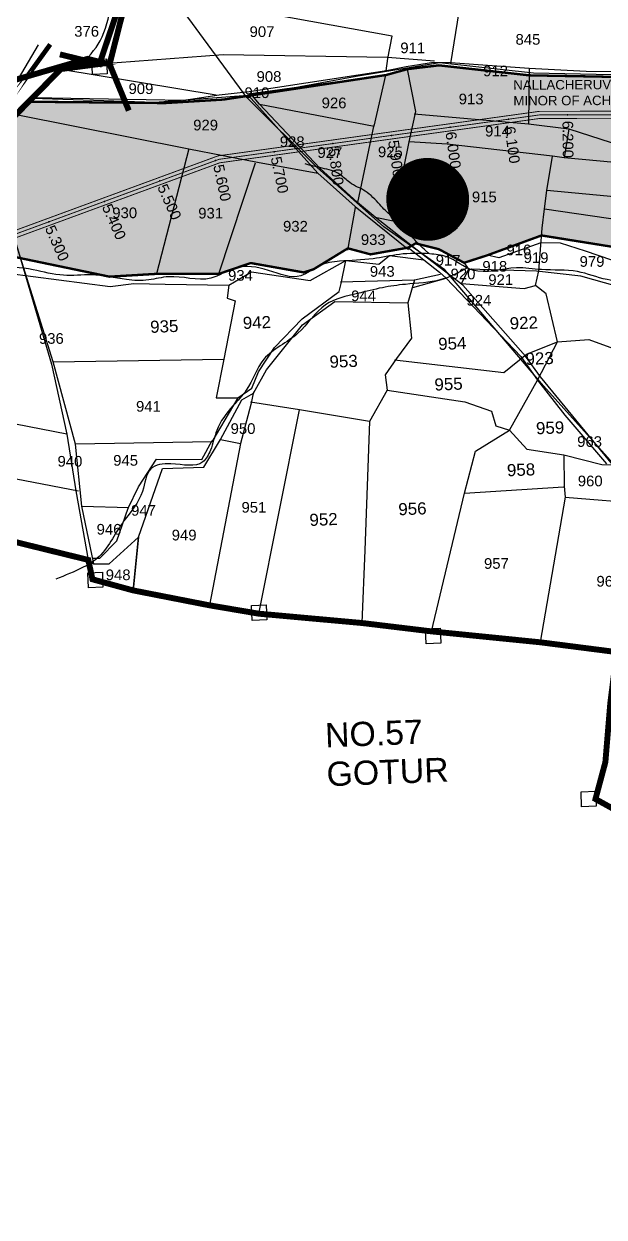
# Model space of a CAD drawing. Header units: inches. Extents: x 200003 to 248779, y 1594258 to 1607376.
# Drawn here: x 212231 to 213210, y 1601134 to 1603150 of the extents above; entities that cross this region are included whole.
import ezdxf
from ezdxf.enums import TextEntityAlignment as Align

# ---------------------------------------------------------------- set-up
doc = ezdxf.new("R2010")
doc.units = ezdxf.units.IN
doc.header["$LTSCALE"] = 15
doc.header["$MEASUREMENT"] = 0
doc.linetypes.add('DASHED2', pattern=[0.375, 0.25, -0.125])
doc.linetypes.add('HIDDEN2', pattern=[0.1875, 0.125, -0.0625])
for name, color, linetype in [('CANAL1', 7, 'Continuous'), ('CSMark', 72, 'Continuous'), ('PLOTS', 7, 'Continuous'), ('PLOTS NO', 7, 'Continuous'), ('ROAD', 1, 'Continuous'), ('STREAM', 4, 'Continuous'), ('STRUCTURE', 5, 'Continuous'), ('TEXT', 1, 'Continuous'), ('text2', 7, 'Continuous'), ('VILLAGE BOUNDRY', 5, 'Continuous'), ('VILLAGE BOUNDRY STONES', 1, 'Continuous'), ('WUA-14', 3, 'Continuous')]:
    doc.layers.add(name, color=color, linetype=linetype)
doc.styles.add('FONT1', font='Arial')
doc.styles.get("Standard").update_dxf_attribs({"font": 'arial.ttf'})

msp = doc.modelspace()

# ---------------------------------------------------------------- hatches: boundary and pattern name
at = {"layer": 'PLOTS NO', "true_color": 0xfeeab9}
h = msp.add_hatch(color=254, dxfattribs=at)
h.dxf.hatch_style = 1
h.paths.add_polyline_path([(212127.3314854286, 1602774.370703294), (212174.9003149515, 1602964.065145148), (212238.8031753662, 1603018.325029105), (212468.9903562645, 1603016.066221921), (212567.6605952553, 1603021.974679981), (212842.1410343066, 1603063.410590217), (212878.4623821298, 1603073.392216284), (212931.4357209105, 1603079.787308718), (213083.820970315, 1603062.925027073), (213256.3441959762, 1603059.766063098), (213378.520636399, 1603044.483343709), (213619.8017448424, 1602994.507808642), (213567.4372568395, 1602935.717342807), (213518.4591518595, 1602918.724011518), (213477.0594293391, 1602893.642771535), (213449.8664260065, 1602887.966977264), (213435.6597153442, 1602881.656809989), (213433.757709939, 1602840.855462607), (213380.0305545562, 1602823.441462906), (213349.8568660194, 1602776.458587312), (213272.8465821951, 1602755.970809709), (213238.2421249425, 1602760.16829521), (213232.4549873092, 1602771.962315204), (213104.7708322588, 1602792.446579141), (213013.0966378062, 1602758.862242039), (212974.0918234038, 1602746.286450103), (212931.4030062721, 1602769.225826848), (212897.5577182401, 1602777.768910686), (212892.2857543609, 1602779.099637415), (212885.2174794031, 1602774.943060014), (212879.683733206, 1602771.892388931), (212816.0533157151, 1602760.460365156), (212777.8189706728, 1602770.684539466), (212719.8329555824, 1602735.277249584), (212703.1456821368, 1602730.007342587), (212613.7858759298, 1602745.846358915), (212559.7670697949, 1602727.432801428), (212454.5967546595, 1602727.520379895), (212375.2789452007, 1602722.795621373)])
at = {"layer": 'text2'}
h = msp.add_hatch(dxfattribs=at)
h.set_pattern_fill('ANSI31', color=5)
h.set_pattern_definition([(45, (22049.19018594403, -9825.224423306296), (-0.08838834764831845, 0.08838834764831845), [])])
edge = h.paths.add_edge_path()
edge.add_arc((212912.6234081617, 1602853.386230708), 69.0505029340287, 0, 360)
h.paths.add_polyline_path([(212833.9603795123, 1602822.363038347), (212991.2864368111, 1602822.363038347), (212991.2864368111, 1602884.409423068), (212833.9603795123, 1602884.409423068)], flags=9)

# ---------------------------------------------------------------- linework, layer by layer
at = {"layer": 'CANAL1', "color": 200, "const_width": 1.5}
for points in [[(213847.8959275532, 1602992.051889247), (213101.422118939, 1602990.001137025), (212561.4641426942, 1602915.145595032), (212182.4654120637, 1602775.778336943), (212149.3407734311, 1602782.598115485), (211201.8355494733, 1602111.948320891), (210756.5236419434, 1602123.95673188), (210513.4809082618, 1601984.505983046), (210463.4375111495, 1601967.510112329), (210459.4303248141, 1601938.458011397), (210413.7625326065, 1601923.589427888), (210116.1974569841, 1601706.906134566), (209877.1424765383, 1601578.876688971), (209645.5288160662, 1601417.448986218), (209087.8447174294, 1601277.27704042), (208754.0818122799, 1601144.974627568), (208572.4093281223, 1601148.989489097), (208503.4648713723, 1601137.998343818), (208214.3700337662, 1601139.005642904), (207557.677365616, 1601521.580349029)], [(213847.8629606642, 1603004.051843963), (213100.577881061, 1603001.998862975), (212558.5358573058, 1602926.854404968), (212181.5345879363, 1602788.221663057), (212146.6592265689, 1602795.401884515), (211198.1644505267, 1602124.051679109), (210753.4763580566, 1602136.04326812), (210508.5190917382, 1601995.494016954), (210452.5624888505, 1601976.489887671), (210448.5696751859, 1601947.541988603), (210408.2374673935, 1601934.410572112), (210109.8025430159, 1601717.093865434), (209870.8575234617, 1601589.123311029), (209640.4711839338, 1601428.551013782), (209084.1552825706, 1601288.72295958), (208751.9181877201, 1601157.025372432), (208571.5906718777, 1601161.010510903), (208502.5351286277, 1601150.001656182), (208217.6299662338, 1601150.994357096), (207563.7179735549, 1601531.949102846)]]:
    msp.add_lwpolyline(points, dxfattribs=at)
at = {"layer": 'CANAL1', "color": 1, "linetype": 'HIDDEN2', "ltscale": 4, "const_width": 1.5}
msp.add_lwpolyline([(213848.8099252434, 1602998.054422871), (213101, 1602996), (212560, 1602921), (212182, 1602782), (212148, 1602789), (211200, 1602118), (210755, 1602130), (210511, 1601990), (210458, 1601972), (210454, 1601943), (210411, 1601929), (210113, 1601712), (209874, 1601584), (209643, 1601423), (209086, 1601283), (208753, 1601151), (208572, 1601155), (208503, 1601144), (208216, 1601145), (207560.6976695855, 1601526.764725938)], dxfattribs=at)
at = {"layer": 'CSMark', "color": 3, "linetype": 'Continuous'}
for p in [(213148.8105139578, 1602996.131347566), (212950.2524001094, 1602975.101534211), (213049.3050893088, 1602988.833422732), (212851.1997109099, 1602961.36964569), (212653.094332511, 1602933.905868648), (212752.1470217105, 1602947.637757169), (212554.354272551, 1602918.923925621), (212460.4987825961, 1602884.410927992), (212366.6432926412, 1602849.897930363), (212272.7878026864, 1602815.384932734)]:
    msp.add_point(p, dxfattribs=at)
at = {"layer": 'PLOTS'}
for points in [[(212246.1100328245, 1603025.733878957), (212500.5717841525, 1603020.880105695), (212560.4659994721, 1603029.78263313), (212610.8883286018, 1603035.623910598), (212843.0824272021, 1603071.270489853), (212876.4015224385, 1603077.648899855), (212922.5651218206, 1603085.122512006), (212951.0512050846, 1603084.72567578), (213083.9954770402, 1603075.017090924), (213180.2975944498, 1603070.034009032), (213389.9353408216, 1603067.102651009), (213484.0328097777, 1603059.621327446), (213749.0741148577, 1603037.356754981), (213898.8734050395, 1603035.632891256), (213999.1130349276, 1603082.446723416), (214173.6663890982, 1603143.102631304), (214181.9492587688, 1603100.110482684), (214258.4663700317, 1603067.274052338), (214316.1073706144, 1603110.106122688), (214316.6609011231, 1603119.150884977), (214270.599885862, 1603173.917728826), (214173.6663890982, 1603143.102631304), (214171.5266407626, 1603151.742533106)], [(212842.7058189837, 1603070.549741902), (212845.1568086141, 1603091.064422597), (212852.7623651352, 1603129.281070397), (212612.3906893038, 1603172.425955161)], [(212967.7879495472, 1603187.887549062), (212951.2326430222, 1603082.72639757)], [(212358.4283533672, 1603082.077698023), (212567.1501616112, 1603098.089568706), (212844.7600402795, 1603093.318598476), (212923.8741136804, 1603087.441017965)], [(212292.9061481695, 1603073.183195467), (212555.531981618, 1603030.002141383)], [(212842.1410343066, 1603063.410590217), (212878.4623821298, 1603073.392216284)], [(213258.3851595133, 1602912.905973193), (213143.2668624075, 1602923.796654551), (213123.4433559442, 1602926.43049365), (212945.4988259066, 1602946.595245469), (212881.3678720732, 1602950.561205976), (212892.5901211109, 1603002.030066258), (212878.4623821298, 1603073.392216284), (212931.4357209105, 1603079.787308718), (213085.8121083536, 1603062.704696493), (213183.7564856082, 1603060.361365217), (213256.3441959762, 1603059.766063098)], [(213083.9954770402, 1603075.017090924), (213082.640791236, 1602981.147085435)], [(212628.7887224847, 1603014.453592315), (212822.3173544645, 1602976.900673704), (212842.1410343066, 1603063.410590217), (212614.0425448646, 1603031.55307646)], [(213225.2090397179, 1602405.044910999), (213103.3172580837, 1602553.750914736), (213077.6989248708, 1602588.491974426), (212971.9185613184, 1602708.576387769), (212902.5013111911, 1602761.288640494), (212824.1266123441, 1602823.205525066), (212793.8343458287, 1602847.898328336), (212730.2126875437, 1602906.16853322), (212628.7887224847, 1603014.453592315), (212614.0425448646, 1603031.55307646), (212609.9455064283, 1603028.99896126), (212567.6605952553, 1603021.974679981), (212468.9903562645, 1603016.066221921), (212397.9767476621, 1603015.71844871), (212238.8031753662, 1603018.325029105)], [(212889.4858712629, 1602998.115100825), (213082.640791236, 1602981.147085435), (213150.8285162208, 1602972.317344975), (213274.5568111569, 1602932.743118132), (213357.1601831977, 1602937.91106663), (213370.8729181057, 1602957.890401273), (213419.0273850223, 1602963.229622216), (213424.4904367351, 1602976.920960616), (213381.6060494804, 1603041.558615287)], [(212217.4745330626, 1602996.698672046), (212509.0835144884, 1602938.984799822), (212625.23074869, 1602916.116266121), (212727.0146005899, 1602897.436596843), (212609.9455064283, 1603028.99896126)], [(212821.7167834733, 1602979.012176917), (212793.8343458287, 1602847.898328336)], [(213150.8285162208, 1602972.317344975), (213143.2668624075, 1602923.796654551)], [(212824.1266123441, 1602823.205525066), (212854.3045248382, 1602816.96617639), (212881.3678720732, 1602950.561205976)], [(212509.0835144884, 1602938.984799822), (212454.5967546595, 1602727.520379895)], [(212559.7670697949, 1602727.432801428), (212622.0516080799, 1602915.360934969)], [(212974.0918234038, 1602746.286450103), (212981.4820917807, 1602735.740314703), (212969.6392015187, 1602711.326619284), (213075.379050712, 1602702.60362516), (213094.5252408932, 1602707.731342453), (213100.0779816072, 1602732.53452444), (213105.7337690578, 1602804.740071191), (213109.7596723303, 1602837.311520048), (213113.5517109038, 1602868.608922502), (213123.4433559442, 1602926.43049365)], [(213319.4403869159, 1602918.941271031), (213311.2082561323, 1602849.917310115), (213113.5517109038, 1602868.608922502)], [(212727.0146005899, 1602897.436596843), (212790.2331313364, 1602841.372273117), (212880.4273266601, 1602768.521400299)], [(213109.7596723303, 1602837.311520048), (213298.7823515958, 1602810.063767601), (213348.0871025956, 1602850.353828834), (213437.1152823146, 1602882.177104908)], [(212790.2485463038, 1602839.752073235), (212777.2266837923, 1602767.696786856)], [(213387.32627163, 1602815.342633478), (213361.7777773168, 1602774.428659358), (213340.3970132166, 1602762.415175132), (213294.5568732832, 1602747.242937276), (213246.3764810214, 1602742.574751843), (213179.2703296345, 1602766.152032435), (213136.6238413204, 1602779.447335126), (213103.5852130454, 1602779.752156595), (213032.5008860121, 1602754.868130702), (213013.0966378062, 1602758.862242039)], [(212884.4431292561, 1602774.487694831), (212892.2857543609, 1602779.099637415), (212931.4030062721, 1602769.225826848), (212974.0918234038, 1602746.286450103), (213013.0966378062, 1602758.862242039), (213104.3661505245, 1602792.511501899), (213232.4549873092, 1602771.962315204)], [(212125.7197285881, 1602774.705961784), (212375.2789452007, 1602722.795621373), (212454.5967546595, 1602727.520379895), (212559.7670697949, 1602727.432801428), (212613.7858759298, 1602745.846358915), (212703.1456821368, 1602730.007342587), (212719.8329555824, 1602735.277249584), (212777.8189706728, 1602770.684539466), (212816.0533157151, 1602760.460365156), (212879.683733206, 1602771.892388931), (212932.4674285684, 1602730.684112973), (212944.0049808437, 1602720.25867566), (213069.6544682583, 1602588.215207626), (213098.2426586659, 1602548.009190221), (213144.083698243, 1602488.664404434), (213214.3496126428, 1602406.504780788)], [(212215.625667296, 1602785.495834784), (212277.6127831908, 1602574.94842253), (212303.4101552364, 1602456.616203217), (212318.2229545595, 1602361.173960583), (212339.4763513203, 1602244.297370786), (212348.7015507626, 1602237.91418562), (212374.6893338328, 1602237.90644909), (212424.2474464088, 1602282.990185592), (212415.3776581372, 1602192.772449519), (212424.2474464088, 1602282.990185592), (212464.6630108629, 1602398.744540075), (212534.5987142787, 1602400.77050878), (212562.8962604564, 1602447.492404118), (212598.957521752, 1602514.974982437), (212618.4923368876, 1602525.869418185), (212640.6468489282, 1602565.256195772), (212701.0185648198, 1602641.391460336), (212755.9717610569, 1602681.031462921), (212879.1784641152, 1602678.693752571), (212885.2143583804, 1602618.764733431), (212860.1624189531, 1602584.335858865), (212840.9288341352, 1602556.891575715), (212843.9603470471, 1602531.15855168), (212814.5596137162, 1602477.972217094), (212806.4551814835, 1602260.627960267), (212801.3446762804, 1602137.762646327)], [(212348.7015507626, 1602237.91418562), (212328.3567028944, 1602335.07534782), (212317.8352794488, 1602440.099620682), (212280.3404599807, 1602578.948648141), (212215.625667296, 1602785.495834784)], [(212115.7578815335, 1602739.695689866), (212376.5440957817, 1602705.924977197), (212416.3036730226, 1602711.177052428), (212469.0090601101, 1602709.853131376), (212577.0244940268, 1602708.175615018), (212614.8851287444, 1602730.827290313), (212714.1395834408, 1602716.556500105), (212774.4099616228, 1602750.233592593), (212830.2724377725, 1602744.129727295), (212847.8885757309, 1602758.330129922), (212906.0755808872, 1602751.288250952)], [(212591.9538488288, 1602518.368242168), (212615.4874947276, 1602534.497125444), (212626.8299711279, 1602562.093546723), (212654.0759827386, 1602603.033572572), (212700.5195409925, 1602651.435664022), (212763.1285662698, 1602697.853220493), (212766.2862341164, 1602711.376427544), (212774.4099616228, 1602750.233592593)], [(213504.0453377681, 1602676.312831857), (213406.1922168038, 1602700.718319353), (213339.7380308141, 1602690.323615994), (213233.2479938449, 1602706.251908791), (213171.2777539226, 1602723.900217164), (213096.3182600262, 1602732.152078596), (212981.4820917807, 1602735.740314703)], [(212765.1932038758, 1602714.022347012), (212890.512927951, 1602717.519981209), (212879.1784641152, 1602678.693752571)], [(212887.6257253232, 1602704.323476307), (212944.0049808437, 1602720.25867566)], [(212890.512927951, 1602717.519981209), (212934.0620681932, 1602727.266941186)], [(212577.0244940268, 1602708.175615018), (212573.8937400494, 1602686.628533795), (212587.6523058053, 1602682.218644393), (212568.3120575683, 1602583.195889262), (212555.5323861445, 1602518.305178768), (212591.9538488288, 1602518.368242168), (212547.8055737836, 1602443.529127743), (212317.8352794488, 1602440.099620682)], [(212856.4864829309, 1602582.193264347), (213041.4035903773, 1602561.072417517), (213079.3284829793, 1602591.83055258), (213131.9715934973, 1602612.879108801), (213184.8176542808, 1602616.462540556), (213416.3756557719, 1602532.390903365), (213475.1101645629, 1602516.673226), (213691.7485272173, 1602504.921433809), (213714.5517922051, 1602703.207890879)], [(212919.0594823199, 1602123.590835905), (212974.6015978438, 1602356.959456448), (212993.3604793081, 1602428.287633382), (213050.9772323314, 1602463.482998898), (213098.2426586659, 1602548.009190221), (213131.9715934973, 1602612.879108801), (213112.4657942608, 1602693.995440472), (213094.5252408932, 1602707.731342453)], [(212280.3404599807, 1602578.948648141), (212568.3120575683, 1602583.195889262)], [(212618.3773333618, 1602528.086060587), (212613.8149522429, 1602506.958047822), (212596.4641636006, 1602440.704785029), (212543.9324021684, 1602167.644401731)], [(212843.9603470471, 1602531.15855168), (212975.2829276632, 1602511.514788172), (213020.1075218657, 1602495.575956142), (213027.8066682037, 1602470.928974432), (213050.9772323314, 1602463.482998898), (213079.8211742653, 1602431.311776395), (213142.6094464247, 1602421.799049747), (213206.6949368717, 1602405.576538017), (213407.5056854567, 1602400.2233131)], [(212303.4101552364, 1602456.616203217), (211996.2115355688, 1602516.436828843)], [(212627.2449089488, 1602153.504749603), (212695.968852839, 1602498.114446087), (212613.2916630682, 1602510.732863837)], [(212814.5596137162, 1602477.972217094), (212695.968852839, 1602498.114446087)], [(212562.8962604564, 1602447.492404118), (212596.4641636006, 1602440.704785029)], [(211945.2859356432, 1602433.67186835), (212322.961250662, 1602361.155406665)], [(212346.652167774, 1602247.429073323), (212358.7840684667, 1602247.265281926), (212387.7960162872, 1602276.690776826), (212406.858005137, 1602331.625051941), (212424.1383512748, 1602367.950175044), (212454.6616413473, 1602414.432646691), (212530.9346767814, 1602413.703005377), (212548.7550873137, 1602445.819113023)], [(213142.6094464247, 1602421.799049747), (213143.099839832, 1602368.806125825), (213144.859139442, 1602350.136119608), (213102.6745082598, 1602105.157851513)], [(212974.6015978438, 1602356.959456448), (213142.1501615431, 1602367.741613656)], [(213144.859139442, 1602350.136119608), (213283.6667570463, 1602339.132850046), (213354.9718122965, 1602325.678886994)], [(212328.5846322688, 1602335.281811815), (212407.9383409632, 1602332.971333217)]]:
    msp.add_lwpolyline(points, dxfattribs=at)
at = {"layer": 'ROAD'}
for points in [[(212244.8746445219, 1603024.48124655), (212452.0004607116, 1603017.329576969), (212623.7867146389, 1603030.351274541), (212791.8320793267, 1603061.585042699), (212932.6634537518, 1603084.357511699), (213090.9622870275, 1603067.378098908), (213329.8748017212, 1603061.7853934), (213729.227475881, 1603031.750302944), (213831.6793664442, 1603040.377639104), (213902.8852936828, 1603046.225327826), (214047.2063676022, 1603104.910685762), (214290.0281471623, 1603183.743124781), (214485.5531977502, 1603210.662570796), (214712.475197264, 1603277.791659451), (214788.1683927756, 1603298.8083947), (214874.5872848408, 1603299.228871313), (214956.8604175679, 1603635.982650924), (215015.0882872502, 1603884.385133419), (215027.620211103, 1604073.961828428)], [(213568.140590852, 1601934.468791939), (213485.2857046453, 1602091.955241642), (213362.2261231773, 1602258.219856535), (213269.9549250951, 1602357.785566118), (213107.8648530855, 1602538.600688954), (212941.6614249904, 1602734.504561515), (212838.2362707592, 1602807.152886751), (212726.0477394075, 1602907.33420362), (212607.2773152336, 1603025.724187488), (212495.1513783605, 1603177.952240083), (212382.2514652766, 1603272.565631134)], [(212129.1942668576, 1602614.266388771), (212095.2329588965, 1602647.661902313), (212109.353210173, 1602753.871121048), (212162.9541498621, 1602958.609985497), (212255.519451179, 1603114.368776096)]]:
    msp.add_lwpolyline(points, dxfattribs=at)
at = {"layer": 'STREAM'}
for points in [[(212325.8960804838, 1603079.437707144), (212359.5161335368, 1603121.045321012), (212378.2036446908, 1603181.711684298), (212390.7453736134, 1603270.366103853), (212378.5476968839, 1603315.274552621), (212363.4273789327, 1603356.468698658), (212363.0080119674, 1603405.904470735), (212364.2033164557, 1603439.1201064), (212366.2060141506, 1603464.225720406), (212357.0290132482, 1603500.725710678), (212357.3919452809, 1603545.002791554), (212353.4490974858, 1603574.485353188), (212353.1799514792, 1603606.212794155), (212351.5590210386, 1603623.170751791), (212345.5509412064, 1603634.926188477), (212323.9845010087, 1603652.452844366)], [(212914.6209264449, 1602761.923752449), (212893.7939972822, 1602781.683047253), (212869.0556259942, 1602809.515981963), (212850.9556752188, 1602825.267845154), (212831.6891846674, 1602844.573635567), (212807.1491148509, 1602867.273860219), (212780.8709645826, 1602881.68135838), (212764.3909775779, 1602895.439005551), (212734.1426989776, 1602906.094940239), (212705.5720125905, 1602913.216692137)], [(212979.9052254815, 1602737.512026065), (212934.8825482137, 1602717.779236515), (212874.9998161502, 1602709.810695037), (212836.1189194208, 1602704.195749504), (212794.3154469402, 1602694.355102693), (212740.0075240013, 1602675.291980628), (212693.5072970196, 1602627.227199952), (212636.040533405, 1602583.365308509), (212606.1762494347, 1602530.802065413), (212583.964770386, 1602504.979215097), (212556.272170184, 1602462.781435623), (212545.7256633561, 1602429.472487011), (212533.1049613716, 1602409.963141307), (212479.1277484319, 1602406.707800208), (212444.9895894129, 1602398.190885013), (212431.0274414812, 1602360.122575781), (212399.5215079066, 1602310.066502575), (212380.1054032002, 1602280.01305657), (212357.608062628, 1602249.840567487), (212331.0368579452, 1602231.849049308), (212284.4735627446, 1602212.05673822)]]:
    msp.add_spline(points, degree=3, dxfattribs=at)
msp.add_open_spline([(213734.7148811948, 1602719.192429594), (213718.7238441562, 1602717.545851151), (213691.8099577429, 1602714.77455964), (213652.6001442433, 1602730.088706925), (213617.7720406517, 1602711.1620338), (213572.9094647189, 1602696.29967229), (213522.5006454204, 1602677.842393607), (213465.2768876514, 1602698.630753802), (213403.8311576076, 1602702.690686733), (213331.7727855039, 1602697.777261534), (213269.2168165628, 1602714.537665907), (213212.1085948237, 1602715.354687768), (213163.2379123988, 1602736.568167451), (213110.5032515309, 1602732.063031918), (213052.4565466887, 1602742.572954338), (212993.5289097333, 1602720.120643818), (212952.0482864145, 1602757.963773588), (212908.3994794461, 1602762.467171457), (212866.5271633597, 1602762.5258044), (212816.6491647363, 1602750.64327856), (212771.2073509893, 1602750.2606893), (212728.3525075312, 1602744.823097509), (212694.1419510602, 1602713.776228216), (212643.360049144, 1602736.120831929), (212590.0166418289, 1602745.177700344), (212539.383071209, 1602708.777129962), (212486.85602917, 1602728.749964102), (212440.5294612194, 1602715.137057859), (212396.3107145802, 1602717.274619044), (212349.2250431581, 1602729.190639683), (212295.6958521546, 1602721.633414536), (212242.849646297, 1602737.215642273), (212204.3875517142, 1602739.810169735), (212183.2816202656, 1602741.233907036), (212161.3407398477, 1602742.713967271), (212139.3998594297, 1602744.194027506), (212117.4589790118, 1602745.674087742)], degree=3, knots=[0, 0, 0, 0, 47.83268297380641, 80.50531014918005, 119.0570343944393, 158.5573846850375, 226.0443493938477, 270.1831104548826, 336.1190770856435, 410.2317070407477, 485.1342202086495, 528.3539221397824, 580.0539383613176, 640.9755959265423, 683.3806696714379, 757.4112986196981, 806.6262400839303, 836.0665405551671, 886.968301815688, 932.0463318327389, 988.630692607973, 1023.619475264553, 1059.248106110882, 1114.464224234157, 1171.346320479941, 1215.745713390531, 1286.869530521483, 1321.045644487755, 1358.628753934131, 1418.124618480803, 1465.428467573141, 1517.559627824168, 1580.953632944044, 1580.953632944044, 1580.953632944044, 1646.855499864099, 1646.855499864099, 1646.855499864099, 1646.855499864099], dxfattribs=at)
at = {"layer": 'VILLAGE BOUNDRY', "linetype": 'DASHED2', "ltscale": 8}
for points, const_width in [([(212416.9713730313, 1603245.135520912), (212375.4148729963, 1603081.632462677), (212407.8821818359, 1603003.312545638), (212375.4148729963, 1603081.632462677), (212338.0853857239, 1603090.716080961), (212185.1159352193, 1603046.259997681)], 10), ([(212188.0631644158, 1602966.876766325), (212293.262118226, 1603073.544134313), (212358.4283533672, 1603082.077698023), (212291.510876107, 1603098.272846584), (212358.4283533672, 1603082.077698023), (212409.9750765905, 1603236.065836454)], 10), ([(212212.9530066137, 1603028.843527073), (212275.215249861, 1603115.207358279), (212212.9530066137, 1603028.843527073)], 8), ([(213282.9076566821, 1601019.488576957), (213281.2961962333, 1601317.315618979), (213277.611179644, 1601390.182739444), (213287.7548003237, 1601465.322396715), (213291.0365020357, 1601539.040137979), (213304.3290641654, 1601780.311225334), (213195.8924213242, 1601840.439737748), (213212.6185567746, 1601902.796392091), (213220.9351588496, 1602002.736118435), (213231.923491135, 1602088.590468934), (213102.6745082598, 1602105.157851513), (212919.0594823199, 1602123.590835905), (212801.3446762804, 1602137.762646327), (212627.2449089488, 1602153.504749603), (212543.9324021684, 1602167.644401731), (212415.3776581372, 1602192.772449519), (212346.531797736, 1602211.555073363), (212339.4763513203, 1602244.297370786), (211900.0161488522, 1602352.349124517)], 10)]:
    msp.add_lwpolyline(points, dxfattribs=dict(at, const_width=const_width))
at = {"layer": 'VILLAGE BOUNDRY STONES'}
for points in [[(212345.6204333797, 1603089.641494093), (212370.3211386498, 1603090.59580208), (212371.2980683573, 1603065.309570479), (212346.5973630872, 1603064.355262492)], [(212338.6141475192, 1602222.439673006), (212363.3148527892, 1602223.393980992), (212364.2917824968, 1602198.107749392), (212339.5910772267, 1602197.153441405)], [(212615.2473495495, 1602167.448388693), (212639.9480548196, 1602168.40269668), (212640.9249845271, 1602143.116465079), (212616.2242792571, 1602142.162157092)], [(212909.04087036, 1602127.947351776), (212933.7415756301, 1602128.901659763), (212934.7185053377, 1602103.615428163), (212910.0178000676, 1602102.661120176)], [(213171.5010453346, 1601852.535517593), (213196.2017506047, 1601853.489825581), (213197.1786803123, 1601828.20359398), (213172.4779750422, 1601827.249285993)]]:
    msp.add_lwpolyline(points, close=True, dxfattribs=at)
at = {"layer": 'WUA-14', "color": 17, "const_width": 4}
for points in [[(212174.9003149515, 1602964.065145148), (212238.8031753662, 1603018.325029105), (212468.9903562645, 1603016.066221921), (212567.6605952553, 1603021.974679981), (212842.1410343066, 1603063.410590217), (212878.4623821298, 1603073.392216284), (212931.4357209105, 1603079.787308718), (213083.820970315, 1603062.925027073), (213256.3441959762, 1603059.766063098)], [(213232.4549873092, 1602771.962315204), (213104.7708322588, 1602792.446579141), (213013.0966378062, 1602758.862242039), (212974.0918234038, 1602746.286450103), (212931.4030062721, 1602769.225826848), (212897.5577182401, 1602777.768910686), (212892.2857543609, 1602779.099637415), (212885.2174794031, 1602774.943060014), (212879.683733206, 1602771.892388931), (212816.0533157151, 1602760.460365156), (212777.8189706728, 1602770.684539466), (212719.8329555824, 1602735.277249584), (212703.1456821368, 1602730.007342587), (212613.7858759298, 1602745.846358915), (212559.7670697949, 1602727.432801428), (212454.5967546595, 1602727.520379895), (212375.2789452007, 1602722.795621373), (212127.3314854286, 1602774.370703294)]]:
    msp.add_lwpolyline(points, dxfattribs=at)
at = {"layer": 'WUA-14', "const_width": 3}
for points in [[(212174.9003149515, 1602964.065145148), (212238.8031753662, 1603018.325029105), (212468.9903562645, 1603016.066221921), (212567.6605952553, 1603021.974679981), (212842.1410343066, 1603063.410590217), (212878.4623821298, 1603073.392216284), (212931.4357209105, 1603079.787308718), (213083.820970315, 1603062.925027073), (213256.3441959762, 1603059.766063098)], [(213232.4549873092, 1602771.962315204), (213104.7708322588, 1602792.446579141), (213013.0966378062, 1602758.862242039), (212974.0918234038, 1602746.286450103), (212931.4030062721, 1602769.225826848), (212897.5577182401, 1602777.768910686), (212892.2857543609, 1602779.099637415), (212885.2174794031, 1602774.943060014), (212879.683733206, 1602771.892388931), (212816.0533157151, 1602760.460365156), (212777.8189706728, 1602770.684539466), (212719.8329555824, 1602735.277249584), (212703.1456821368, 1602730.007342587), (212613.7858759298, 1602745.846358915), (212559.7670697949, 1602727.432801428), (212454.5967546595, 1602727.520379895), (212375.2789452007, 1602722.795621373), (212127.3314854286, 1602774.370703294)]]:
    msp.add_lwpolyline(points, dxfattribs=at)

# ---------------------------------------------------------------- texts
at = {"layer": 'CSMark', "color": 1, "linetype": 'Continuous', "style": 'FONT1'}
for s, rotation, p in [('6.100', 278.0196084352906, (213051.013140663, 1602976.525116343)), ('6.200', 270.6700220039597, (213149.0708559092, 1602986.133354218)), ('5.900', 278.0196084352906, (212854.6207533071, 1602953.288152994)), ('6.000', 278.0196084352906, (212951.4121895465, 1602967.692448963)), ('5.800', 278.0196084352906, (212753.4529254608, 1602939.568276277)), ('5.600', 281.9635248605677, (212559.12860271, 1602912.150001526)), ('5.700', 281.9635248605677, (212656.1261087389, 1602925.45298834)), ('5.500', 293.8495920649708, (212463.8317418278, 1602877.883728653)), ('5.400', 293.8495920649708, (212370.3352348815, 1602844.257126205)), ('5.300', 293.8495920649708, (212274.1289633662, 1602808.171679123))]:
    msp.add_text(s, height=18, rotation=rotation, dxfattribs=at).set_placement(p, align=Align.MIDDLE_LEFT)
at = {"layer": 'PLOTS NO'}
for s, p in [('376', (212336.6693646679, 1603137.268855224)), ('907', (212632.7827175925, 1603136.669438668)), ('845', (213081.8604166393, 1603123.640325797)), ('911', (212887.3317970561, 1603109.318638473)), ('912', (213027.1761184327, 1603070.321882003)), ('908', (212644.5914911904, 1603060.915960669)), ('909', (212428.3622767933, 1603040.328335746)), ('910', (212624.2219249712, 1603033.542719593)), ('913', (212985.9209581217, 1603022.936719093)), ('926', (212754.481238882, 1603016.270327141)), ('929', (212537.5783496207, 1602978.888902816)), ('914', (213030.4219428842, 1602968.613442006)), ('928', (212683.7706756046, 1602950.702855945)), ('927', (212747.354658721, 1602932.444117575)), ('925', (212849.5728449961, 1602933.631262187)), ('915', (213008.2231143822, 1602857.514748699)), ('930', (212400.9638480205, 1602830.676098945)), ('931', (212546.0925514342, 1602830.06853554)), ('932', (212689.2847379143, 1602807.98034936)), ('933', (212820.750695649, 1602785.439122118)), ('916', (213066.4492742293, 1602767.95676697)), ('917', (212947.0911408152, 1602750.517772126)), ('918', (213025.8282937874, 1602740.224911926)), ('919', (213095.5693994158, 1602754.929638949)), ('979', (213190.0577668496, 1602748.485157526)), ('934', (212596.4474372761, 1602724.984960195)), ('943', (212835.8221700528, 1602731.651117819)), ('920', (212972.2370401418, 1602727.36643261)), ('921', (213035.8819463597, 1602717.780691979)), ('944', (212804.2513480817, 1602690.381811893)), ('924', (212998.9799156491, 1602682.944618855)), ('936', (212277.1653373748, 1602618.399857485)), ('941', (212441.0356776457, 1602503.72238228)), ('950', (212600.7659754957, 1602466.178700368)), ('963', (213185.895783331, 1602444.23330689)), ('940', (212308.4992696371, 1602410.907105797)), ('945', (212402.4785409826, 1602412.466451048)), ('960', (213186.9970198851, 1602377.679285686)), ('947', (212432.6883751055, 1602328.010380436)), ('951', (212619.1043121221, 1602333.151638005)), ('946', (212374.4995012202, 1602296.070338065)), ('949', (212501.3082163575, 1602286.256968183)), ('957', (213028.6218870599, 1602238.292083077)), ('948', (212389.8925444885, 1602219.116043176)), ('961', (213218.4960145371, 1602208.267494075))]:
    msp.add_text(s, height=18, dxfattribs=at).set_placement(p, align=Align.MIDDLE_CENTER)
at = {"layer": 'PLOTS NO', "color": 1}
msp.add_text('TC12', height=40, dxfattribs=at).set_placement((212912.6234081617, 1602853.386230708), align=Align.MIDDLE_CENTER)
at = {"layer": 'PLOTS NO'}
for s, p in [('935', (212467.7723107379, 1602638.883616266)), ('942', (212624.1958336371, 1602645.44735207)), ('922', (213074.8610102903, 1602644.754120287)), ('954', (212954.0962921784, 1602610.007035231)), ('953', (212770.6185523612, 1602579.87140682)), ('923', (213101.6069559215, 1602584.732956487)), ('955', (212947.7639225841, 1602541.401908706)), ('959', (213119.2625035713, 1602467.589876401)), ('958', (213070.1813098864, 1602396.642645704)), ('956', (212886.8003139416, 1602330.787505407)), ('952', (212736.7184672503, 1602312.71620326))]:
    msp.add_text(s, height=20.44733753244078, rotation=2.212513317588857, dxfattribs=at).set_placement(p, align=Align.MIDDLE_CENTER)
at = {"layer": 'STRUCTURE', "color": 5, "insert": (213057.1074861289, 1603054.630626708), "char_height": 16, "width": 333.3226384729306, "attachment_point": 1, "rotation": 0.25384872153476284, "bg_fill": 1, "box_fill_scale": 1.1, "bg_fill_color": 7, "bg_fill_true_color": 16777215, "bg_fill_transparency": 0}
msp.add_mtext('{\\C1;NALLACHERUVUPALLI \\PMINOR OF ACHAVALLI D }', dxfattribs=at)
at = {"layer": 'TEXT'}
for s, p in [('NO.57', (212740.0515436586, 1601927.535861462)), ('GOTUR', (212742.5877175325, 1601861.891138556))]:
    msp.add_text(s, height=40.89467506488156, rotation=2.212513317588857, dxfattribs=at).set_placement(p)

doc.saveas('drawing.dxf')
